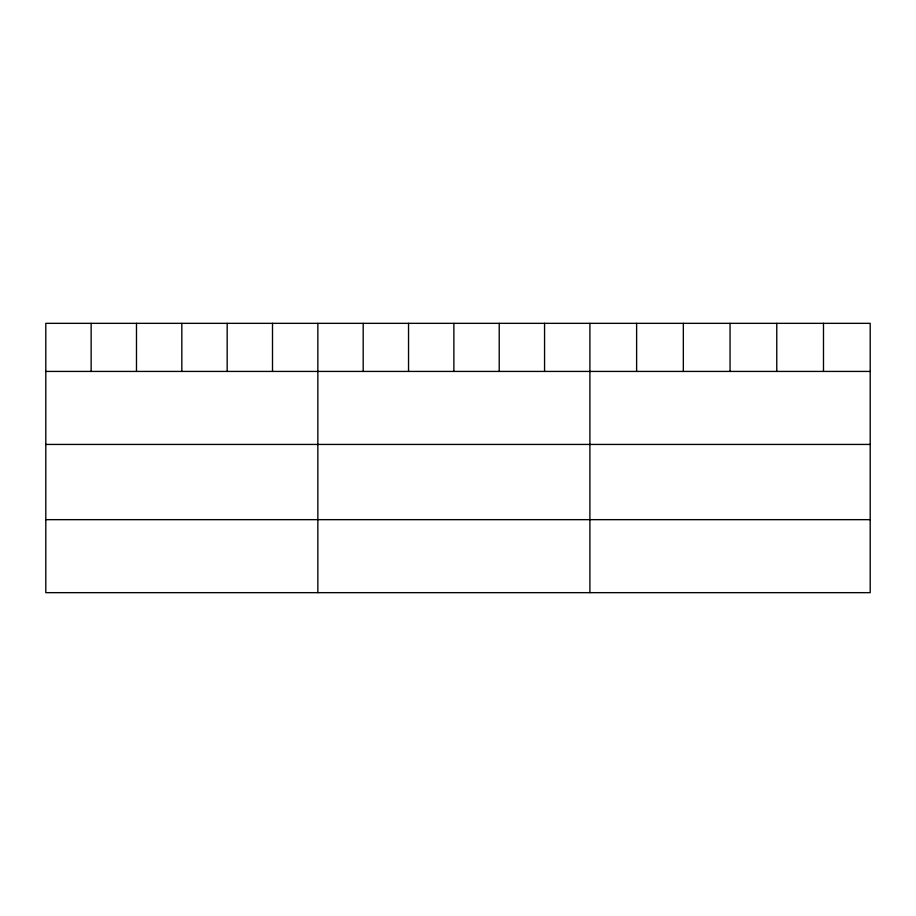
<?xml version="1.0" encoding="UTF-8"?>
<svg xmlns="http://www.w3.org/2000/svg" width="916" height="916" viewBox="0 0 916 916"><rect width="100%" height="100%" fill="white"/><g stroke="black" fill="none" stroke-linecap="round" stroke-linejoin="round"><path stroke-width="1.37" d="M870.2 371.427L870.2 592.663L45.8 592.663L45.8 323.337L870.2 323.337L870.2 371.427L45.8 371.427M45.8 444.432L870.2 444.432M45.8 519.658L870.2 519.658M823.484 323.337L823.484 371.427M776.768 323.337L776.768 371.427M730.052 323.337L730.052 371.427M683.336 323.337L683.336 371.427M636.62 323.337L636.62 371.427M589.904 323.337L589.904 592.663M544.562 323.337L544.562 371.427M499.22 323.337L499.22 371.427M453.878 323.337L453.878 371.427M408.536 323.337L408.536 371.427M363.194 323.337L363.194 371.427M317.852 323.337L317.852 592.663M272.51 323.337L272.51 371.427M227.168 323.337L227.168 371.427M181.826 323.337L181.826 371.427M136.484 323.337L136.484 371.427M91.142 323.337L91.142 371.427"/></g></svg>
